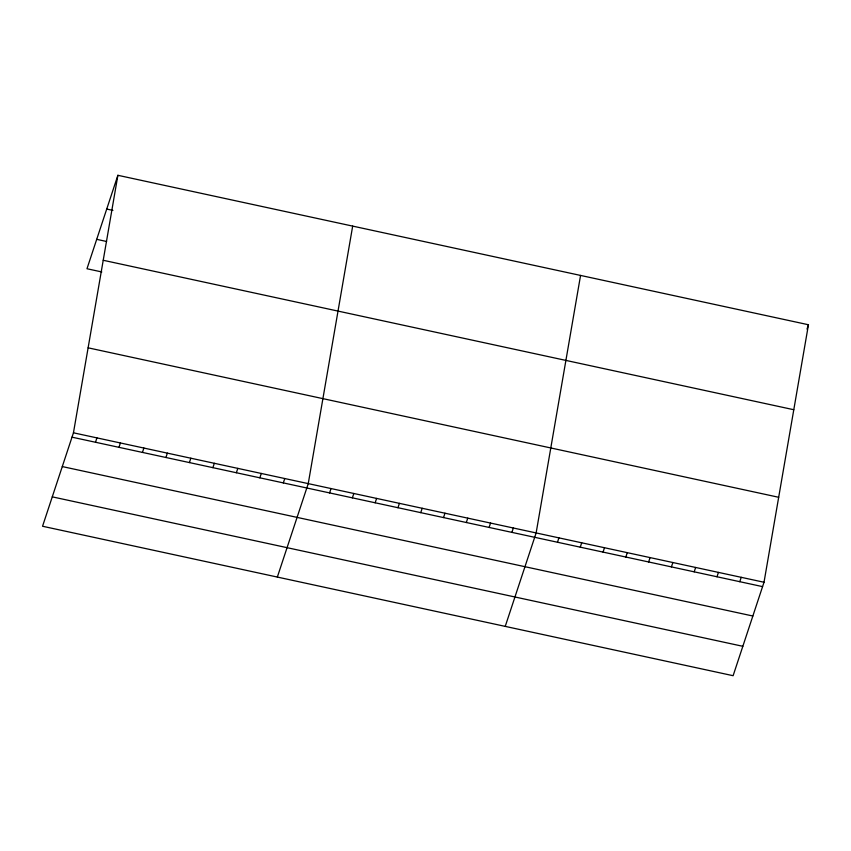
<?xml version="1.0" encoding="UTF-8"?>
<svg xmlns="http://www.w3.org/2000/svg" width="851" height="851" viewBox="0 0 851 851"><rect width="100%" height="100%" fill="white"/><g stroke="black" fill="none" stroke-linecap="round" stroke-linejoin="round"><path stroke-width="1.28" d="M73.452 432.808L117.885 175.295L808.45 324.752L764.017 582.254L733.115 675.705L42.55 526.248L73.452 432.808L764.017 582.254M352.676 226.111L308.243 483.623L277.341 577.063M580.563 275.426L536.13 532.939L505.228 626.389M117.885 175.295L86.983 268.746L101.812 271.948M95.493 442.254L96.929 437.882M118.97 447.339L120.416 442.967M142.447 452.413L143.893 448.051M165.924 457.498L167.37 453.126M189.401 462.582L190.847 458.21M212.888 467.656L214.324 463.295M236.365 472.741L237.812 468.38M259.842 477.826L261.289 473.454M283.319 482.911L284.766 478.539M329.592 492.92L331.028 488.548M352.378 497.846L353.825 493.484M375.163 502.781L376.61 498.409M397.96 507.717L399.396 503.345M420.745 512.642L422.192 508.281M443.531 517.578L444.977 513.206M466.316 522.514L467.763 518.142M489.112 527.439L490.548 523.078M511.898 532.375L513.344 528.003M557.469 542.236L558.916 537.875M580.265 547.172L581.712 542.8M603.051 552.097L604.497 547.736M625.836 557.033L627.283 552.661M648.632 561.968L650.068 557.596M671.418 566.894L672.864 562.532M694.203 571.829L695.65 567.457M716.989 576.765L718.435 572.393M807.003 329.114L808.45 324.752M739.785 581.69L741.221 577.329M106.726 209.059L112.906 210.399M96.706 239.344L106.598 241.482M103.226 260.278L793.792 409.725M88.121 347.825L778.676 497.282M72.005 437.169L762.57 586.626M62.293 466.571L752.848 616.018M52.273 496.856L742.827 646.303"/></g></svg>
